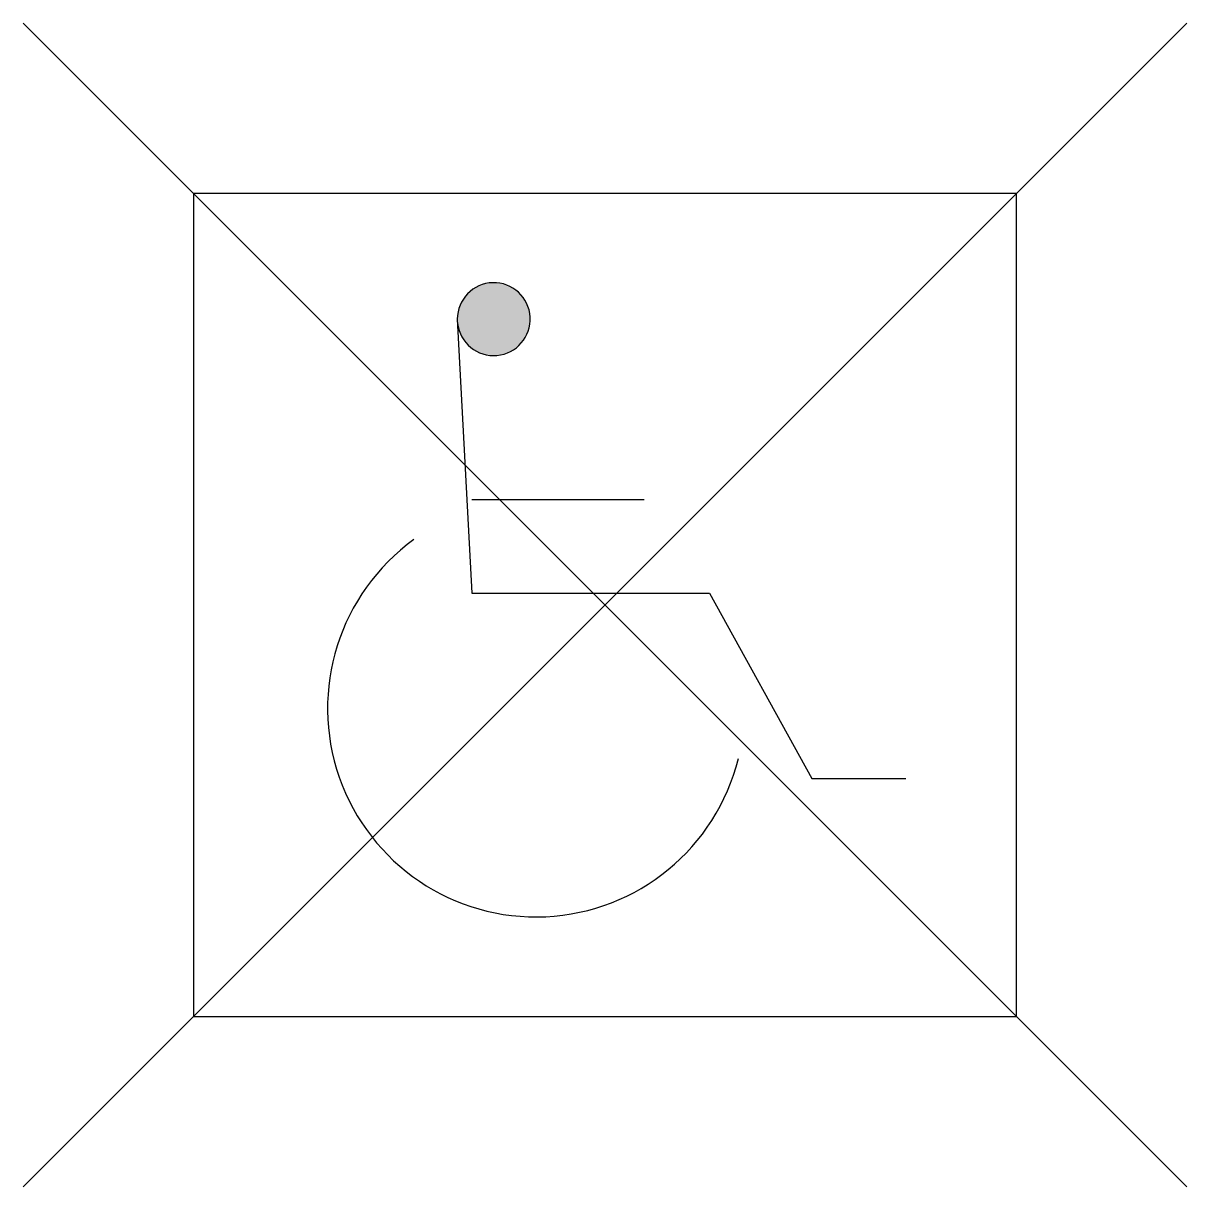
# Model space of a CAD drawing. Header units: metres. Extents: x -0.212 to 0.212, y -0.362 to 0.062.
import ezdxf

# ---------------------------------------------------------------- set-up
doc = ezdxf.new("R2010")
doc.units = ezdxf.units.M
doc.header["$MEASUREMENT"] = 0

msp = doc.modelspace()

# ---------------------------------------------------------------- hatches: boundary and pattern name
msp.add_hatch(color=256).paths.add_polyline_path([(-0.05385, -0.04574), (-0.05376, -0.0473, 33.986882)])

# ---------------------------------------------------------------- linework, layer by layer
msp.add_line((0.01428, -0.11169), (-0.04861, -0.11169))
at = {"ltscale": 0.001, "flags": 128}
for points in [[(0.21213, 0.06213), (-0.21213, -0.36213)], [(0.21213, -0.36213), (-0.21213, 0.06213)]]:
    msp.add_lwpolyline(points, dxfattribs=at)
at = {"flags": 128}
msp.add_lwpolyline([(-0.05376, -0.0473, 33.986882), (-0.05385, -0.04574), (-0.04861, -0.14572), (0.03815, -0.14572), (0.07547, -0.21323), (0.10976, -0.21323)], format="xyb", dxfattribs=at)
msp.add_arc((-0.02516, -0.18773), 0.07601, 125.8345, 346.0957)
msp.add_3dface([(-0.15, -0.3), (0.15, -0.3), (0.15, 0), (-0.15, 0)])

doc.saveas('drawing.dxf')
